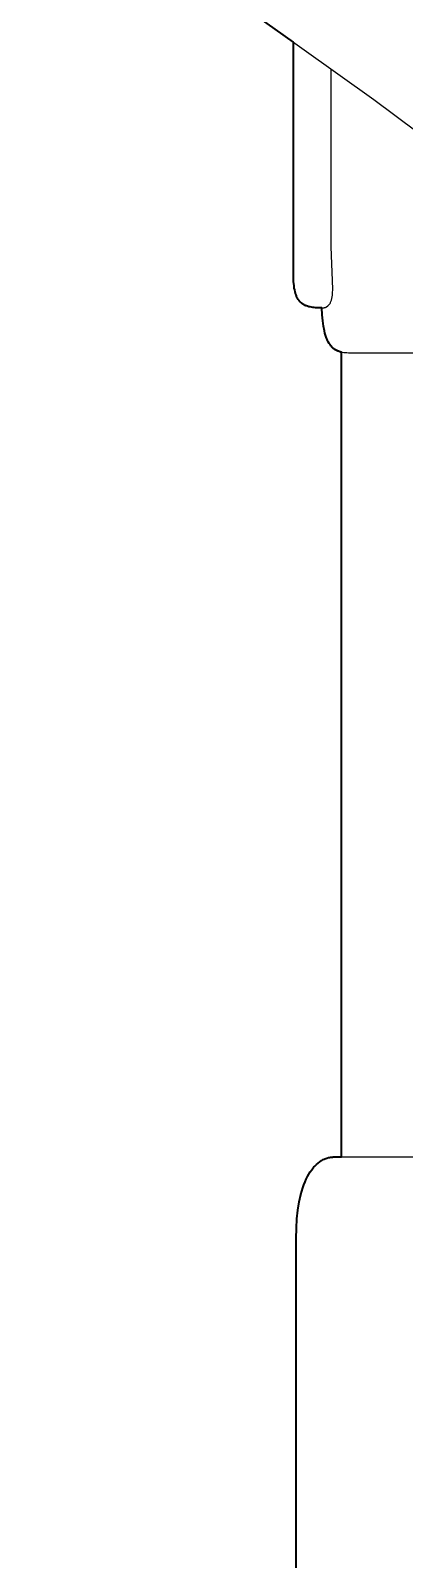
# Model space of a CAD drawing. Header units: millimetres. Extents: x 0 to 1824, y -1116 to 893.
# Drawn here: x 1412.1 to 1456.4, y 181.1 to 362.2 of the extents above; entities that cross this region are included whole.
import ezdxf

# ---------------------------------------------------------------- set-up
doc = ezdxf.new("R2010")
doc.units = ezdxf.units.MM
doc.layers.add('Blocks', color=7, linetype='Continuous')
doc.layers.add('Blocks$Inner', color=7, linetype='Continuous', lineweight=25, true_color=0x007f00)
doc.layers.add('Blocks$Outline', color=7, linetype='Continuous', lineweight=35, true_color=0xff3f3f)

# ---------------------------------------------------------------- blocks, each defined once
blk = doc.blocks.new('Oxford Low Office Chair Side')
at = {"layer": 'Blocks$Inner'}
for points in [[(396.23, 336.25), (385.96, 344.5), (373.22, 354.04), (351.61, 369.49), (340.66, 377.43), (332.52, 383.84)], [(367.04, 329.37), (366.67, 329.37), (366.31, 329.39), (366.14, 329.41), (365.97, 329.43), (365.81, 329.45), (365.66, 329.48), (365.51, 329.51), (365.36, 329.56), (365.22, 329.61), (365.22, 329.61), (365.21, 329.61), (365.21, 329.61), (365.21, 329.61), (365.21, 329.61), (365.21, 329.61), (365.2, 329.61), (365.2, 329.61), (365.2, 329.61), (365.2, 329.61), (365.2, 329.62), (365.19, 329.62), (365.19, 329.62), (365.19, 329.62), (365.19, 329.62), (365.19, 329.62), (365.15, 329.63), (365.15, 329.63), (365.15, 329.63), (365.14, 329.64), (365.14, 329.64), (365.14, 329.64), (365.14, 329.64), (365.14, 329.64), (365.13, 329.64), (365.13, 329.64), (365.13, 329.64), (365.13, 329.64), (365.13, 329.64), (365.12, 329.65), (365.12, 329.65), (365.12, 329.65), (365.08, 329.66), (364.96, 329.73), (364.89, 329.76), (364.83, 329.8), (364.83, 329.8), (364.83, 329.8), (364.83, 329.8), (364.82, 329.8), (364.82, 329.81), (364.82, 329.81), (364.82, 329.81), (364.82, 329.81), (364.81, 329.81), (364.81, 329.81), (364.81, 329.81), (364.81, 329.81), (364.81, 329.82), (364.81, 329.82), (364.8, 329.82), (364.8, 329.82), (364.8, 329.82), (364.8, 329.82), (364.8, 329.82), (364.79, 329.82), (364.79, 329.83), (364.79, 329.83), (364.79, 329.83), (364.79, 329.83), (364.78, 329.83), (364.78, 329.83), (364.78, 329.83), (364.78, 329.84), (364.78, 329.84), (364.77, 329.84), (364.77, 329.84), (364.71, 329.88), (364.69, 329.9), (364.68, 329.91), (364.68, 329.91), (364.68, 329.91), (364.68, 329.91), (364.68, 329.91), (364.67, 329.91), (364.67, 329.91), (364.67, 329.92), (364.67, 329.92), (364.67, 329.92), (364.67, 329.92), (364.66, 329.92), (364.66, 329.92), (364.66, 329.92), (364.66, 329.92), (364.66, 329.93), (364.63, 329.95), (364.6, 329.97), (364.55, 330.02), (364.52, 330.05), (364.52, 330.05), (364.51, 330.06), (364.51, 330.06), (364.51, 330.06), (364.51, 330.06), (364.51, 330.06), (364.51, 330.06), (364.5, 330.07), (364.5, 330.07), (364.5, 330.07), (364.5, 330.07), (364.5, 330.07), (364.5, 330.07), (364.49, 330.08), (364.49, 330.08), (364.49, 330.08), (364.49, 330.08), (364.49, 330.08), (364.49, 330.08), (364.48, 330.09), (364.48, 330.09), (364.48, 330.09), (364.48, 330.09), (364.48, 330.09), (364.48, 330.09), (364.48, 330.1), (364.47, 330.1), (364.47, 330.1), (364.47, 330.1), (364.45, 330.13), (364.4, 330.18), (364.35, 330.24), (364.3, 330.31), (364.26, 330.37), (364.22, 330.44), (364.17, 330.51), (364.13, 330.58), (364.1, 330.66), (364.06, 330.74), (364.03, 330.82), (363.99, 330.91), (363.93, 331.09), (363.88, 331.29), (363.83, 331.5), (363.79, 331.73), (363.76, 331.97), (363.71, 332.49), (363.7, 333.09), (363.7, 360.95)], [(397.53, 324.02), (370.39, 324.02), (370.2, 324.02), (370.02, 324.03), (369.84, 324.04), (369.66, 324.06), (369.5, 324.09), (369.5, 324.09), (369.49, 324.09), (369.49, 324.09), (369.49, 324.09), (369.48, 324.09), (369.48, 324.09), (369.48, 324.1), (369.48, 324.1), (369.47, 324.1), (369.47, 324.1), (369.47, 324.1), (369.47, 324.1), (369.46, 324.1), (369.45, 324.1), (369.45, 324.1), (369.45, 324.1), (369.45, 324.1), (369.44, 324.1), (369.44, 324.1), (369.44, 324.1), (369.44, 324.1), (369.43, 324.11), (369.43, 324.11), (369.43, 324.11), (369.43, 324.11), (369.42, 324.11), (369.42, 324.11), (369.42, 324.11), (369.42, 324.11), (369.34, 324.13), (369.33, 324.13), (369.33, 324.13), (369.33, 324.13), (369.33, 324.13), (369.32, 324.13), (369.32, 324.13), (369.32, 324.13), (369.32, 324.13), (369.31, 324.13), (369.31, 324.13), (369.31, 324.14), (369.31, 324.14), (369.3, 324.14), (369.3, 324.14), (369.3, 324.14), (369.3, 324.14), (369.29, 324.14), (369.29, 324.14), (369.29, 324.14), (369.29, 324.14), (369.28, 324.14), (369.28, 324.14), (369.28, 324.14), (369.28, 324.14), (369.27, 324.14), (369.27, 324.15), (369.27, 324.15), (369.27, 324.15), (369.26, 324.15), (369.26, 324.15), (369.26, 324.15), (369.26, 324.15), (369.25, 324.15), (369.25, 324.15), (369.25, 324.15), (369.25, 324.15), (369.25, 324.15), (369.24, 324.15), (369.24, 324.15), (369.24, 324.15), (369.23, 324.16), (369.23, 324.16), (369.23, 324.16), (369.23, 324.16), (369.23, 324.16), (369.22, 324.16), (369.22, 324.16), (369.22, 324.16), (369.22, 324.16), (369.21, 324.16), (369.21, 324.16), (369.21, 324.16), (369.2, 324.17), (369.2, 324.17), (369.19, 324.17), (369.19, 324.17), (369.19, 324.17), (369.19, 324.17), (369.18, 324.17), (369.18, 324.17), (369.18, 324.17), (369.1, 324.2), (369.03, 324.23), (369.03, 324.23), (369.02, 324.23), (369.02, 324.23), (369.02, 324.23), (369.02, 324.23), (369.01, 324.23), (369.01, 324.23), (369.01, 324.23), (369.01, 324.23), (369.01, 324.23), (369, 324.23), (369, 324.24), (369, 324.24), (369, 324.24), (368.99, 324.24), (368.99, 324.24), (368.99, 324.24), (368.99, 324.24), (368.98, 324.24), (368.98, 324.24), (368.98, 324.25), (368.98, 324.25), (368.98, 324.25), (368.97, 324.25), (368.97, 324.25), (368.97, 324.25), (368.97, 324.25), (368.96, 324.25), (368.96, 324.25), (368.96, 324.25), (368.96, 324.25), (368.96, 324.26), (368.95, 324.26), (368.95, 324.26), (368.95, 324.26), (368.95, 324.26), (368.94, 324.26), (368.94, 324.26), (368.94, 324.26), (368.94, 324.26), (368.93, 324.26), (368.93, 324.26), (368.93, 324.27), (368.93, 324.27), (368.93, 324.27), (368.92, 324.27), (368.92, 324.27), (368.92, 324.27), (368.88, 324.29), (368.88, 324.29), (368.88, 324.29), (368.88, 324.29), (368.87, 324.29), (368.87, 324.29), (368.87, 324.29), (368.87, 324.29), (368.87, 324.3), (368.86, 324.3), (368.86, 324.3), (368.86, 324.3), (368.86, 324.3), (368.85, 324.3), (368.85, 324.31), (368.84, 324.31), (368.84, 324.31), (368.84, 324.31), (368.84, 324.31), (368.83, 324.31), (368.83, 324.31), (368.83, 324.31), (368.83, 324.31), (368.83, 324.32), (368.82, 324.32), (368.82, 324.32), (368.82, 324.32), (368.82, 324.32), (368.81, 324.32), (368.81, 324.32), (368.8, 324.33), (368.8, 324.33), (368.8, 324.33), (368.8, 324.33), (368.79, 324.33), (368.79, 324.33), (368.79, 324.33), (368.79, 324.33), (368.79, 324.33), (368.78, 324.34), (368.78, 324.34), (368.78, 324.34), (368.78, 324.34), (368.78, 324.34), (368.77, 324.34), (368.77, 324.34), (368.77, 324.34), (368.77, 324.35), (368.76, 324.35), (368.76, 324.35), (368.76, 324.35), (368.76, 324.35), (368.76, 324.35), (368.75, 324.35), (368.75, 324.35), (368.75, 324.36), (368.75, 324.36), (368.75, 324.36), (368.74, 324.36), (368.71, 324.38), (368.71, 324.38), (368.7, 324.38), (368.7, 324.38), (368.7, 324.38), (368.7, 324.38), (368.7, 324.39), (368.69, 324.39), (368.69, 324.39), (368.69, 324.39), (368.69, 324.39), (368.69, 324.39), (368.68, 324.39), (368.68, 324.4), (368.68, 324.4), (368.68, 324.4), (368.68, 324.4), (368.67, 324.4), (368.67, 324.4), (368.67, 324.4), (368.67, 324.4), (368.66, 324.4), (368.66, 324.41), (368.66, 324.41), (368.66, 324.41), (368.66, 324.41), (368.65, 324.41), (368.65, 324.41), (368.65, 324.41), (368.65, 324.42), (368.65, 324.42), (368.64, 324.42), (368.64, 324.42), (368.64, 324.42), (368.64, 324.42), (368.64, 324.42), (368.63, 324.42), (368.63, 324.43), (368.63, 324.43), (368.63, 324.43), (368.63, 324.43), (368.62, 324.43), (368.62, 324.43), (368.62, 324.43), (368.62, 324.44), (368.61, 324.44), (368.61, 324.44), (368.61, 324.44), (368.61, 324.44), (368.58, 324.46), (368.57, 324.46), (368.57, 324.47), (368.57, 324.47), (368.57, 324.47), (368.57, 324.47), (368.56, 324.47), (368.56, 324.47), (368.56, 324.47), (368.56, 324.48), (368.56, 324.48), (368.55, 324.48), (368.55, 324.48), (368.55, 324.48), (368.55, 324.48), (368.55, 324.48), (368.54, 324.49), (368.51, 324.51), (368.51, 324.51), (368.51, 324.51), (368.51, 324.51), (368.5, 324.51), (368.5, 324.52), (368.5, 324.52), (368.5, 324.52), (368.5, 324.52), (368.49, 324.52), (368.49, 324.52), (368.49, 324.53), (368.49, 324.53), (368.49, 324.53), (368.48, 324.53), (368.48, 324.53), (368.48, 324.53), (368.45, 324.56), (368.42, 324.58), (368.41, 324.58), (368.41, 324.59), (368.41, 324.59), (368.41, 324.59), (368.41, 324.59), (368.41, 324.59), (368.4, 324.59), (368.4, 324.6), (368.4, 324.6), (368.4, 324.6), (368.4, 324.6), (368.39, 324.6), (368.39, 324.6), (368.39, 324.61), (368.39, 324.61), (368.39, 324.61), (368.38, 324.62), (368.38, 324.62), (368.37, 324.62), (368.37, 324.62), (368.37, 324.62), (368.37, 324.62), (368.37, 324.63), (368.37, 324.63), (368.36, 324.63), (368.36, 324.63), (368.36, 324.63), (368.36, 324.64), (368.36, 324.64), (368.33, 324.66), (368.32, 324.67), (368.32, 324.67), (368.32, 324.67), (368.32, 324.67), (368.32, 324.67), (368.31, 324.67), (368.31, 324.68), (368.31, 324.68), (368.31, 324.68), (368.31, 324.68), (368.31, 324.68), (368.3, 324.69), (368.3, 324.69), (368.3, 324.69), (368.3, 324.69), (368.3, 324.69), (368.29, 324.69), (368.29, 324.7), (368.29, 324.7), (368.29, 324.7), (368.29, 324.7), (368.29, 324.7), (368.28, 324.71), (368.28, 324.71), (368.28, 324.71), (368.28, 324.71), (368.28, 324.71), (368.27, 324.71), (368.27, 324.72), (368.27, 324.72), (368.27, 324.72), (368.27, 324.72), (368.27, 324.72), (368.26, 324.73), (368.26, 324.73), (368.26, 324.73), (368.26, 324.73), (368.26, 324.73), (368.25, 324.73), (368.25, 324.74), (368.25, 324.74), (368.25, 324.74), (368.25, 324.74), (368.24, 324.74), (368.24, 324.75), (368.24, 324.75), (368.24, 324.75), (368.24, 324.75), (368.21, 324.78), (368.21, 324.78), (368.21, 324.79), (368.2, 324.79), (368.2, 324.79), (368.2, 324.79), (368.2, 324.79), (368.2, 324.8), (368.2, 324.8), (368.19, 324.8), (368.19, 324.8), (368.19, 324.8), (368.19, 324.81), (368.19, 324.81), (368.18, 324.81), (368.18, 324.81), (368.18, 324.81), (368.18, 324.82), (368.18, 324.82), (368.18, 324.82), (368.17, 324.82), (368.17, 324.82), (368.17, 324.83), (368.17, 324.83), (368.17, 324.83), (368.16, 324.83), (368.16, 324.83), (368.16, 324.84), (368.16, 324.84), (368.16, 324.84), (368.16, 324.84), (368.15, 324.84), (368.15, 324.85), (368.15, 324.85), (368.15, 324.85), (368.15, 324.85), (368.15, 324.85), (368.14, 324.86), (368.14, 324.86), (368.14, 324.86), (368.14, 324.86), (368.14, 324.86), (368.14, 324.87), (368.13, 324.87), (368.13, 324.87), (368.13, 324.87), (368.13, 324.88), (368.13, 324.88), (368.13, 324.88), (368.07, 324.95), (368.02, 325.02), (367.92, 325.17), (367.82, 325.34), (367.73, 325.52), (367.69, 325.61), (367.64, 325.71), (367.56, 325.92), (367.49, 326.15), (367.42, 326.39), (367.36, 326.65), (367.24, 327.22), (367.16, 327.86), (367.09, 328.57), (367.04, 329.37), (367.13, 329.37), (367.16, 329.37), (367.16, 329.37), (367.16, 329.37), (367.16, 329.37), (367.17, 329.37), (367.17, 329.37), (367.17, 329.37), (367.18, 329.37), (367.22, 329.38), (367.3, 329.39), (367.34, 329.4), (367.38, 329.41), (367.42, 329.42), (367.46, 329.43), (367.49, 329.44), (367.53, 329.46), (367.56, 329.47), (367.57, 329.48), (367.57, 329.48), (367.57, 329.48), (367.57, 329.48), (367.58, 329.48), (367.58, 329.48), (367.58, 329.48), (367.58, 329.48), (367.59, 329.48), (367.59, 329.49), (367.59, 329.49), (367.6, 329.49), (367.63, 329.51), (367.66, 329.53), (367.69, 329.55), (367.7, 329.55), (367.7, 329.55), (367.7, 329.55), (367.7, 329.55), (367.7, 329.55), (367.7, 329.56), (367.71, 329.56), (367.71, 329.56), (367.71, 329.56), (367.71, 329.56), (367.71, 329.56), (367.72, 329.56), (367.72, 329.57), (367.72, 329.57), (367.72, 329.57), (367.72, 329.57), (367.72, 329.57), (367.73, 329.57), (367.73, 329.57), (367.73, 329.58), (367.73, 329.58), (367.74, 329.58), (367.74, 329.58), (367.74, 329.58), (367.74, 329.58), (367.74, 329.58), (367.75, 329.59), (367.75, 329.59), (367.75, 329.59), (367.75, 329.59), (367.75, 329.59), (367.78, 329.61), (367.81, 329.64), (367.81, 329.64), (367.81, 329.64), (367.81, 329.64), (367.81, 329.65), (367.82, 329.65), (367.82, 329.65), (367.82, 329.65), (367.82, 329.65), (367.82, 329.66), (367.83, 329.66), (367.83, 329.66), (367.83, 329.66), (367.83, 329.66), (367.83, 329.66), (367.86, 329.69), (367.89, 329.72), (367.93, 329.78), (367.96, 329.81), (367.98, 329.84), (368.02, 329.91), (368.06, 329.98), (368.08, 330.02), (368.09, 330.05), (368.13, 330.13), (368.16, 330.22), (368.19, 330.3), (368.24, 330.48), (368.27, 330.68), (368.31, 330.89), (368.33, 331.12), (368.35, 331.6), (368.17, 336.62), (368.17, 357.72)], [(369.4, 324.11), (369.4, 228.76)], [(364, 110.59), (364, 219.09), (364.03, 220.3), (364.1, 221.43), (364.21, 222.47), (364.37, 223.42), (364.56, 224.3), (364.67, 224.7), (364.79, 225.09), (364.92, 225.46), (365.06, 225.8), (365.2, 226.13), (365.36, 226.43), (365.51, 226.72), (365.68, 226.99), (365.85, 227.23), (366.03, 227.46), (366.12, 227.57), (366.21, 227.67), (366.4, 227.86), (366.6, 228.04), (366.8, 228.19), (366.9, 228.26), (367, 228.32), (367.05, 228.35), (367.07, 228.36), (367.07, 228.36), (367.07, 228.36), (367.07, 228.37), (367.08, 228.37), (367.08, 228.37), (367.08, 228.37), (367.09, 228.37), (367.09, 228.38), (367.09, 228.38), (367.1, 228.38), (367.1, 228.38), (367.1, 228.38), (367.21, 228.44), (367.31, 228.49), (367.42, 228.54), (367.53, 228.58), (367.64, 228.62), (367.85, 228.68), (367.96, 228.7), (368.07, 228.72), (368.19, 228.74), (368.3, 228.75), (368.41, 228.76), (368.52, 228.76), (399.2, 228.76)]]:
    blk.add_lwpolyline(points, dxfattribs=at)
at = {"layer": 'Blocks$Outline'}
for points in [[(363.7, 360.85), (351.61, 369.49), (340.66, 377.43), (332.52, 383.84)], [(364.79, 329.83), (364.79, 329.83), (364.79, 329.83), (364.78, 329.83), (364.78, 329.83), (364.78, 329.83), (364.78, 329.84), (364.78, 329.84), (364.77, 329.84), (364.77, 329.84), (364.71, 329.88), (364.69, 329.9), (364.68, 329.91), (364.68, 329.91), (364.68, 329.91), (364.68, 329.91), (364.68, 329.91), (364.67, 329.91), (364.67, 329.91), (364.67, 329.92), (364.67, 329.92), (364.67, 329.92), (364.67, 329.92), (364.66, 329.92), (364.66, 329.92), (364.66, 329.92), (364.66, 329.92), (364.66, 329.93), (364.63, 329.95), (364.6, 329.97), (364.55, 330.02), (364.52, 330.05), (364.52, 330.05), (364.51, 330.06), (364.51, 330.06), (364.51, 330.06), (364.51, 330.06), (364.51, 330.06), (364.51, 330.06), (364.5, 330.07), (364.5, 330.07), (364.5, 330.07), (364.5, 330.07), (364.5, 330.07), (364.5, 330.07), (364.49, 330.08), (364.49, 330.08), (364.49, 330.08), (364.49, 330.08), (364.49, 330.08), (364.49, 330.08), (364.48, 330.09), (364.48, 330.09), (364.48, 330.09), (364.48, 330.09), (364.48, 330.09), (364.48, 330.09), (364.48, 330.1), (364.47, 330.1), (364.47, 330.1), (364.47, 330.1), (364.45, 330.13), (364.4, 330.18), (364.35, 330.24), (364.3, 330.31), (364.26, 330.37), (364.22, 330.44), (364.17, 330.51), (364.13, 330.58), (364.1, 330.66), (364.06, 330.74), (364.03, 330.82), (363.99, 330.91), (363.93, 331.09), (363.88, 331.29), (363.83, 331.5), (363.79, 331.73), (363.76, 331.97), (363.71, 332.49), (363.7, 333.09), (363.7, 360.85)], [(365.12, 329.65), (365.12, 329.65), (365.12, 329.65), (365.08, 329.66), (364.96, 329.73), (364.89, 329.76), (364.83, 329.8), (364.83, 329.8), (364.83, 329.8), (364.83, 329.8), (364.82, 329.8), (364.82, 329.81), (364.82, 329.81), (364.82, 329.81), (364.82, 329.81), (364.81, 329.81), (364.81, 329.81), (364.81, 329.81), (364.81, 329.81), (364.81, 329.82), (364.81, 329.82), (364.8, 329.82), (364.8, 329.82), (364.8, 329.82), (364.8, 329.82), (364.8, 329.82), (364.79, 329.82), (364.79, 329.83), (364.79, 329.83)], [(364.79, 329.83), (364.79, 329.83)], [(367.04, 329.37), (366.67, 329.37), (366.31, 329.39), (366.14, 329.41), (365.97, 329.43), (365.81, 329.45), (365.66, 329.48), (365.51, 329.51), (365.36, 329.56), (365.22, 329.61), (365.22, 329.61), (365.21, 329.61), (365.21, 329.61), (365.21, 329.61), (365.21, 329.61), (365.21, 329.61), (365.2, 329.61), (365.2, 329.61), (365.2, 329.61), (365.2, 329.61), (365.2, 329.62), (365.19, 329.62), (365.19, 329.62), (365.19, 329.62), (365.19, 329.62), (365.19, 329.62), (365.15, 329.63), (365.15, 329.63), (365.15, 329.63), (365.14, 329.64), (365.14, 329.64), (365.14, 329.64), (365.14, 329.64), (365.14, 329.64), (365.13, 329.64), (365.13, 329.64), (365.13, 329.64), (365.13, 329.64), (365.13, 329.64), (365.12, 329.65)], [(365.12, 329.65), (365.12, 329.65)], [(369.4, 324.11), (369.34, 324.13), (369.33, 324.13), (369.33, 324.13), (369.33, 324.13), (369.33, 324.13), (369.32, 324.13), (369.32, 324.13), (369.32, 324.13), (369.32, 324.13), (369.31, 324.13), (369.31, 324.13), (369.31, 324.14), (369.31, 324.14), (369.3, 324.14), (369.3, 324.14), (369.3, 324.14), (369.3, 324.14), (369.29, 324.14), (369.29, 324.14), (369.29, 324.14), (369.29, 324.14), (369.28, 324.14), (369.28, 324.14), (369.28, 324.14), (369.28, 324.14), (369.27, 324.14), (369.27, 324.15), (369.27, 324.15), (369.27, 324.15), (369.26, 324.15), (369.26, 324.15), (369.26, 324.15), (369.26, 324.15), (369.25, 324.15), (369.25, 324.15), (369.25, 324.15), (369.25, 324.15), (369.25, 324.15), (369.24, 324.15), (369.24, 324.15), (369.24, 324.15), (369.23, 324.16), (369.23, 324.16), (369.23, 324.16), (369.23, 324.16), (369.23, 324.16), (369.22, 324.16), (369.22, 324.16), (369.22, 324.16), (369.22, 324.16), (369.21, 324.16), (369.21, 324.16), (369.21, 324.16), (369.2, 324.17), (369.2, 324.17), (369.19, 324.17), (369.19, 324.17), (369.19, 324.17), (369.19, 324.17), (369.18, 324.17), (369.18, 324.17), (369.18, 324.17), (369.1, 324.2), (369.03, 324.23), (369.03, 324.23), (369.02, 324.23), (369.02, 324.23), (369.02, 324.23), (369.02, 324.23), (369.01, 324.23), (369.01, 324.23), (369.01, 324.23), (369.01, 324.23), (369.01, 324.23), (369, 324.23), (369, 324.24), (369, 324.24), (369, 324.24), (368.99, 324.24), (368.99, 324.24), (368.99, 324.24), (368.99, 324.24), (368.98, 324.24), (368.98, 324.24), (368.98, 324.25), (368.98, 324.25), (368.98, 324.25), (368.97, 324.25), (368.97, 324.25), (368.97, 324.25), (368.97, 324.25), (368.96, 324.25), (368.96, 324.25), (368.96, 324.25), (368.96, 324.25), (368.96, 324.26), (368.95, 324.26), (368.95, 324.26), (368.95, 324.26), (368.95, 324.26), (368.94, 324.26), (368.94, 324.26), (368.94, 324.26), (368.94, 324.26), (368.93, 324.26), (368.93, 324.26), (368.93, 324.27), (368.93, 324.27), (368.93, 324.27), (368.92, 324.27), (368.92, 324.27), (368.92, 324.27), (368.88, 324.29), (368.88, 324.29), (368.88, 324.29), (368.88, 324.29), (368.87, 324.29), (368.87, 324.29), (368.87, 324.29), (368.87, 324.29), (368.87, 324.3), (368.86, 324.3), (368.86, 324.3), (368.86, 324.3), (368.86, 324.3), (368.85, 324.3), (368.85, 324.31), (368.84, 324.31), (368.84, 324.31), (368.84, 324.31), (368.84, 324.31), (368.83, 324.31), (368.83, 324.31), (368.83, 324.31), (368.83, 324.31), (368.83, 324.32), (368.82, 324.32), (368.82, 324.32), (368.82, 324.32), (368.82, 324.32), (368.81, 324.32), (368.81, 324.32), (368.8, 324.33), (368.8, 324.33), (368.8, 324.33), (368.8, 324.33), (368.79, 324.33), (368.79, 324.33), (368.79, 324.33), (368.79, 324.33), (368.79, 324.33), (368.78, 324.34), (368.78, 324.34), (368.78, 324.34), (368.78, 324.34), (368.78, 324.34), (368.77, 324.34), (368.77, 324.34), (368.77, 324.34), (368.77, 324.35), (368.76, 324.35), (368.76, 324.35), (368.76, 324.35), (368.76, 324.35), (368.76, 324.35), (368.75, 324.35), (368.75, 324.35), (368.75, 324.36), (368.75, 324.36), (368.75, 324.36), (368.74, 324.36), (368.71, 324.38), (368.71, 324.38), (368.7, 324.38), (368.7, 324.38), (368.7, 324.38), (368.7, 324.38), (368.7, 324.39), (368.69, 324.39), (368.69, 324.39), (368.69, 324.39), (368.69, 324.39), (368.69, 324.39), (368.68, 324.39), (368.68, 324.4), (368.68, 324.4), (368.68, 324.4), (368.68, 324.4), (368.67, 324.4), (368.67, 324.4), (368.67, 324.4), (368.67, 324.4), (368.66, 324.4), (368.66, 324.41), (368.66, 324.41), (368.66, 324.41), (368.66, 324.41), (368.65, 324.41), (368.65, 324.41), (368.65, 324.41), (368.65, 324.42), (368.65, 324.42), (368.64, 324.42), (368.64, 324.42), (368.64, 324.42), (368.64, 324.42), (368.64, 324.42), (368.63, 324.42), (368.63, 324.43), (368.63, 324.43), (368.63, 324.43), (368.63, 324.43), (368.62, 324.43), (368.62, 324.43), (368.62, 324.43), (368.62, 324.44), (368.61, 324.44), (368.61, 324.44), (368.61, 324.44), (368.61, 324.44), (368.58, 324.46), (368.57, 324.46), (368.57, 324.47), (368.57, 324.47), (368.57, 324.47), (368.57, 324.47), (368.56, 324.47), (368.56, 324.47), (368.56, 324.47), (368.56, 324.48), (368.56, 324.48), (368.55, 324.48), (368.55, 324.48), (368.55, 324.48), (368.55, 324.48), (368.55, 324.48), (368.54, 324.49), (368.51, 324.51), (368.51, 324.51), (368.51, 324.51), (368.51, 324.51), (368.5, 324.51), (368.5, 324.52), (368.5, 324.52), (368.5, 324.52), (368.5, 324.52), (368.49, 324.52), (368.49, 324.52), (368.49, 324.53), (368.49, 324.53), (368.49, 324.53), (368.48, 324.53), (368.48, 324.53), (368.48, 324.53), (368.45, 324.56), (368.42, 324.58), (368.41, 324.58), (368.41, 324.59), (368.41, 324.59), (368.41, 324.59), (368.41, 324.59), (368.41, 324.59), (368.4, 324.59), (368.4, 324.6), (368.4, 324.6), (368.4, 324.6), (368.4, 324.6), (368.39, 324.6), (368.39, 324.6), (368.39, 324.61), (368.39, 324.61), (368.39, 324.61), (368.38, 324.62), (368.38, 324.62), (368.37, 324.62), (368.37, 324.62), (368.37, 324.62), (368.37, 324.62), (368.37, 324.63), (368.37, 324.63), (368.36, 324.63), (368.36, 324.63), (368.36, 324.63), (368.36, 324.64), (368.36, 324.64), (368.33, 324.66), (368.32, 324.67), (368.32, 324.67), (368.32, 324.67), (368.32, 324.67), (368.32, 324.67), (368.31, 324.67), (368.31, 324.68), (368.31, 324.68), (368.31, 324.68), (368.31, 324.68), (368.31, 324.68), (368.3, 324.69), (368.3, 324.69), (368.3, 324.69), (368.3, 324.69), (368.3, 324.69), (368.29, 324.69), (368.29, 324.7), (368.29, 324.7), (368.29, 324.7), (368.29, 324.7), (368.29, 324.7), (368.28, 324.71), (368.28, 324.71), (368.28, 324.71), (368.28, 324.71), (368.28, 324.71), (368.27, 324.71), (368.27, 324.72), (368.27, 324.72), (368.27, 324.72), (368.27, 324.72), (368.27, 324.72), (368.26, 324.73), (368.26, 324.73), (368.26, 324.73), (368.26, 324.73), (368.26, 324.73), (368.25, 324.73), (368.25, 324.74), (368.25, 324.74), (368.25, 324.74), (368.25, 324.74), (368.24, 324.74), (368.24, 324.75), (368.24, 324.75), (368.24, 324.75), (368.24, 324.75), (368.21, 324.78), (368.21, 324.78), (368.21, 324.79), (368.2, 324.79), (368.2, 324.79), (368.2, 324.79), (368.2, 324.79), (368.2, 324.8), (368.2, 324.8), (368.19, 324.8), (368.19, 324.8), (368.19, 324.8), (368.19, 324.81), (368.19, 324.81), (368.18, 324.81), (368.18, 324.81), (368.18, 324.81), (368.18, 324.82), (368.18, 324.82), (368.18, 324.82), (368.17, 324.82), (368.17, 324.82), (368.17, 324.83), (368.17, 324.83), (368.17, 324.83), (368.16, 324.83), (368.16, 324.83), (368.16, 324.84), (368.16, 324.84), (368.16, 324.84), (368.16, 324.84), (368.15, 324.84), (368.15, 324.85), (368.15, 324.85), (368.15, 324.85), (368.15, 324.85), (368.15, 324.85), (368.14, 324.86), (368.14, 324.86), (368.14, 324.86), (368.14, 324.86), (368.14, 324.86), (368.14, 324.87), (368.13, 324.87), (368.13, 324.87), (368.13, 324.87), (368.13, 324.88), (368.13, 324.88), (368.13, 324.88), (368.07, 324.95), (368.02, 325.02), (367.92, 325.17), (367.82, 325.34), (367.73, 325.52), (367.69, 325.61), (367.64, 325.71), (367.56, 325.92), (367.49, 326.15), (367.42, 326.39), (367.36, 326.65), (367.24, 327.22), (367.16, 327.86), (367.09, 328.57), (367.04, 329.37)], [(369.4, 228.76), (369.4, 324.11)], [(366.9, 228.26), (367, 228.32)], [(367, 228.32), (367.05, 228.35)], [(367.05, 228.35), (367.07, 228.36)], [(367.07, 228.36), (367.07, 228.37)], [(367.07, 228.37), (367.08, 228.37)], [(367.07, 228.36), (367.07, 228.36)], [(367.07, 228.36), (367.07, 228.36)], [(367.08, 228.37), (367.08, 228.37)], [(367.08, 228.37), (367.08, 228.37)], [(367.08, 228.37), (367.09, 228.37)], [(367.09, 228.37), (367.09, 228.38)], [(367.09, 228.38), (367.09, 228.38)], [(367.09, 228.38), (367.1, 228.38)], [(367.1, 228.38), (367.21, 228.44)], [(367.1, 228.38), (367.1, 228.38)], [(367.1, 228.38), (367.1, 228.38)], [(367.21, 228.44), (367.31, 228.49)], [(367.31, 228.49), (367.42, 228.54)], [(367.42, 228.54), (367.53, 228.58)], [(367.53, 228.58), (367.64, 228.62)], [(367.64, 228.62), (367.85, 228.68)], [(367.85, 228.68), (367.96, 228.7)], [(367.96, 228.7), (368.07, 228.72)], [(368.07, 228.72), (368.19, 228.74)], [(368.19, 228.74), (368.3, 228.75)], [(368.3, 228.75), (368.41, 228.76)], [(368.41, 228.76), (368.52, 228.76)], [(368.52, 228.76), (369.4, 228.76)], [(365.36, 226.43), (365.51, 226.72)], [(365.51, 226.72), (365.68, 226.99)], [(365.68, 226.99), (365.85, 227.23)], [(365.85, 227.23), (366.03, 227.46)], [(366.03, 227.46), (366.12, 227.57)], [(366.12, 227.57), (366.21, 227.67)], [(366.21, 227.67), (366.4, 227.86)], [(366.4, 227.86), (366.6, 228.04)], [(366.6, 228.04), (366.8, 228.19)], [(366.8, 228.19), (366.9, 228.26)], [(364.56, 224.3), (364.67, 224.7)], [(364.67, 224.7), (364.79, 225.09)], [(364.79, 225.09), (364.92, 225.46)], [(364.92, 225.46), (365.06, 225.8)], [(365.06, 225.8), (365.2, 226.13)], [(365.2, 226.13), (365.36, 226.43)], [(364.21, 222.47), (364.37, 223.42)], [(364.37, 223.42), (364.56, 224.3)], [(364.03, 220.3), (364.1, 221.43)], [(364.1, 221.43), (364.21, 222.47)], [(364, 219.09), (364.03, 220.3)], [(364, 110.59), (364, 219.09)]]:
    blk.add_lwpolyline(points, dxfattribs=at)

msp = doc.modelspace()

# ---------------------------------------------------------------- block references
at = {"layer": 'Blocks'}
msp.add_blockref('Oxford Low Office Chair Side', (1079.53, 0), dxfattribs=at)

doc.saveas('drawing.dxf')
